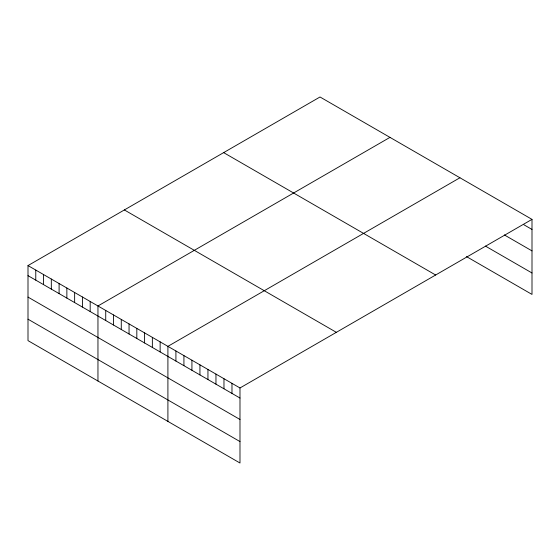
<?xml version="1.0" encoding="UTF-8"?>
<svg xmlns="http://www.w3.org/2000/svg" width="560" height="560" viewBox="0 0 560 560"><rect width="100%" height="100%" fill="white"/><g stroke="black" fill="none" stroke-linecap="round" stroke-linejoin="round"><path stroke-width="0.84" d="M532 219.373L239.988 387.968L239.988 463.015L28 340.627L28 265.58L320.012 96.985L532 219.373L532 294.42L466.48 256.592M389.97 137.375L97.958 305.97L97.958 381.01M459.928 177.765L167.909 346.353L167.909 421.4M523.992 224.826L532 229.446M504.336 234.92L532 250.887M485.408 246.078L532 272.979M223.65 152.621L435.638 275.009M124.362 209.944L336.35 332.332M28 265.58L239.988 387.968M28 275.653L239.988 398.041M28 297.094L239.988 419.482M28 319.186L239.988 441.574M231.98 383.341L231.98 393.421M223.972 378.721L223.972 388.794M215.964 374.094L215.964 384.167M207.949 369.474L207.949 379.547M199.941 364.847L199.941 374.92M191.933 360.227L191.933 370.3M183.925 355.6L183.925 365.673M175.917 350.98L175.917 361.053M160.139 341.866L160.139 351.939M152.362 337.379L152.362 347.452M144.592 332.892L144.592 342.965M136.822 328.405L136.822 338.478M129.045 323.918L129.045 333.991M121.275 319.431L121.275 329.504M113.498 314.944L113.498 325.017M105.728 310.457L105.728 320.53M90.181 301.483L90.181 311.556M82.411 296.989L82.411 307.062M74.634 292.502L74.634 302.575M66.864 288.015L66.864 298.088M59.094 283.528L59.094 293.601M51.317 279.041L51.317 289.114M43.547 274.554L43.547 284.627M35.77 270.067L35.77 280.14"/></g></svg>
